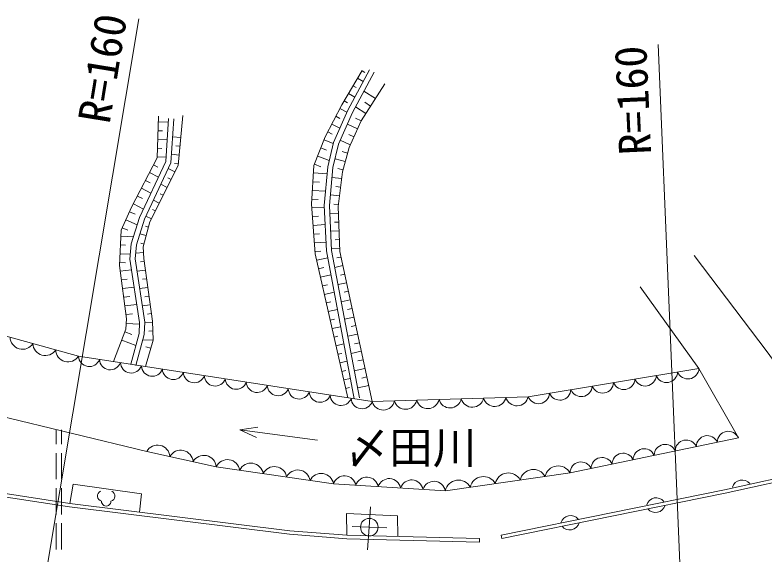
# Model space of a CAD drawing. Units: millimetres at full size, sheet at 1:1000; details may follow other scales. Extents: x 40000 to 680000, y 20000 to 380000.
# Drawn here: x 151357 to 194096, y 273046 to 303799 of the extents above; entities that cross this region are included whole.
import ezdxf
from ezdxf.enums import TextEntityAlignment as Align

# ---------------------------------------------------------------- set-up
doc = ezdxf.new("R2010")
doc.units = ezdxf.units.MM
doc.header["$LTSCALE"] = 1000
doc.linetypes.add('CHAIN', pattern=[18.5, 12, -1.5, 3.5, -1.5])
for name, color, linetype, lineweight in [('M-BGD', 7, 'Continuous', 13), ('M-BMK', 2, 'CHAIN', 13), ('M-STR-HTXT', 7, 'Continuous', 13)]:
    doc.layers.add(name, color=color, linetype=linetype, lineweight=lineweight)
doc.styles.add('ＭＳ ゴシック', font='')
doc.styles.get('ＭＳ ゴシック').set_extended_font_data('MS Gothic')

msp = doc.modelspace()

# ---------------------------------------------------------------- linework, layer by layer
at = {"layer": 'M-BGD'}
for p, q in [((171158, 300620), (171319, 300525)), ((170904, 300190), (171225, 299999)), ((170649, 299760), (170828, 299654)), ((170394, 299329), (170752, 299118)), ((171919, 299026), (171269, 299446)), ((170139, 298899), (170334, 298784)), ((171648, 298606), (171323, 298816)), ((169896, 298463), (170299, 298255)), ((171377, 298186), (170794, 298562)), ((169667, 298018), (169894, 297901)), ((171106, 297766), (170790, 297908)), ((159528, 297697), (160101, 297679)), ((169438, 297574), (169893, 297339)), ((170901, 297310), (170323, 297570)), ((159512, 297198), (159783, 297189)), ((169209, 297129), (169457, 297001)), ((159495, 296698), (160038, 296680)), ((160813, 296803), (160349, 296847)), ((168996, 296677), (169517, 296471)), ((170490, 296398), (169918, 296655)), ((170696, 296854), (170407, 296984)), ((159479, 296198), (159736, 296190)), ((160766, 296306), (160534, 296327)), ((168813, 296212), (169141, 296083)), ((160720, 295808), (160287, 295849)), ((170333, 295924), (170030, 296007)), ((159463, 295698), (159976, 295682)), ((160673, 295310), (160457, 295330)), ((168629, 295747), (169285, 295488)), ((170201, 295442), (169620, 295601)), ((159255, 295248), (159510, 295117)), ((160484, 294853), (160104, 295043)), ((168445, 295282), (168806, 295140)), ((170069, 294960), (169778, 295040)), ((159026, 294804), (159537, 294541)), ((160260, 294406), (160071, 294501)), ((168391, 294789), (169166, 294742)), ((169991, 294467), (169447, 294535)), ((158798, 294359), (159069, 294220)), ((160037, 293958), (159679, 294138)), ((168361, 294289), (168731, 294267)), ((158570, 293914), (159111, 293636)), ((168331, 293790), (169071, 293746)), ((169929, 293971), (169657, 294005)), ((158341, 293469), (158628, 293322)), ((159590, 293064), (159253, 293232)), ((159813, 293511), (159634, 293601)), ((168301, 293291), (168651, 293270)), ((169867, 293475), (169353, 293539)), ((158113, 293024), (158686, 292730)), ((168298, 292792), (168998, 292844)), ((169805, 292979), (169548, 293011)), ((157896, 292574), (158216, 292428)), ((159366, 292617), (159198, 292701)), ((169805, 292480), (169318, 292462)), ((157689, 292119), (158328, 291828)), ((159142, 292170), (158828, 292327)), ((168335, 292294), (168674, 292319)), ((169823, 291980), (169580, 291971)), ((157481, 291664), (157805, 291517)), ((158979, 291700), (158809, 291745)), ((168372, 291795), (169049, 291845)), ((157404, 291178), (158113, 291144)), ((158850, 291216), (158481, 291315)), ((168409, 291296), (168737, 291321)), ((169842, 291481), (169370, 291463)), ((157380, 290678), (157670, 290665)), ((158721, 290733), (158537, 290783)), ((168446, 290798), (169101, 290847)), ((169860, 290981), (169624, 290972)), ((158699, 290239), (158244, 290213)), ((168483, 290299), (168803, 290323)), ((169879, 290481), (169421, 290464)), ((157356, 290179), (157937, 290151)), ((168575, 289809), (169199, 289949)), ((169954, 289989), (169730, 289940)), ((157333, 289679), (157654, 289664)), ((158740, 289741), (158514, 289711)), ((168685, 289321), (168980, 289387)), ((170060, 289500), (169607, 289402)), ((157367, 289182), (158005, 289266)), ((158806, 289246), (158321, 289181)), ((168794, 288833), (169384, 288966)), ((170166, 289011), (169939, 288962)), ((157432, 288687), (157761, 288730)), ((158872, 288750), (158630, 288718)), ((170271, 288523), (169792, 288419)), ((157498, 288191), (158154, 288277)), ((158939, 288255), (158471, 288192)), ((168904, 288345), (169182, 288408)), ((157563, 287695), (157901, 287740)), ((159005, 287759), (158771, 287728)), ((169014, 287857), (169569, 287982)), ((170377, 288034), (170137, 287982)), ((157628, 287199), (158304, 287288)), ((159071, 287263), (158620, 287203)), ((169123, 287370), (169384, 287428)), ((170483, 287545), (169977, 287436)), ((169233, 286882), (169753, 286999)), ((170588, 287056), (170335, 287002)), ((157693, 286704), (158064, 286752)), ((159137, 286768), (158912, 286738)), ((169343, 286394), (169586, 286449)), ((170694, 286568), (170161, 286453)), ((157709, 286206), (158456, 286157)), ((159197, 286272), (158760, 286256)), ((169453, 285906), (169938, 286015)), ((170800, 286079), (170533, 286021)), ((157625, 285718), (158027, 285566)), ((159215, 285772), (158996, 285764)), ((170905, 285590), (170346, 285469)), ((157448, 285251), (158252, 284946)), ((159232, 285272), (158645, 285252)), ((169562, 285418), (169788, 285469)), ((171011, 285102), (170731, 285041)), ((159103, 284790), (158820, 284869)), ((169672, 284931), (170123, 285032)), ((169782, 284443), (170007, 284493)), ((171117, 284613), (170531, 284486)), ((169892, 283955), (170307, 284048)), ((171222, 284124), (170929, 284061)), ((170001, 283467), (170227, 283518)), ((171328, 283635), (170715, 283503)), ((170111, 282979), (170492, 283065)), ((171433, 283147), (171140, 283083)), ((170221, 282492), (170446, 282542)), ((171539, 282658), (170926, 282526)), ((144594, 282354), (158877, 278901)), ((153711, 279307), (153711, 280136)), ((154011, 279307), (154011, 280136)), ((164184, 280125), (165215, 280292)), ((168624, 279540), (164184, 280125)), ((164184, 280125), (165136, 279697)), ((153709, 277307), (153710, 278807)), ((154009, 277307), (154010, 278807)), ((153708, 275307), (153709, 276807)), ((154008, 275307), (154009, 276807)), ((171572, 274578), (171634, 275746)), ((153707, 273307), (153708, 274807)), ((154007, 273307), (154008, 274807)), ((171572, 274578), (170606, 274609)), ((171572, 274578), (171478, 273285)), ((171572, 274578), (172569, 274531)), ((179137, 273930), (179097, 274126)), ((177862, 273927), (177857, 273727))]:
    msp.add_line(p, q, dxfattribs=at)
for points in [[(170341, 281958), (168493, 290174), (168283, 292997), (168416, 295211), (169065, 296852), (170000, 298664), (171164, 300629)], [(170711, 281900), (169127, 290334), (168994, 292929), (169204, 295142), (169528, 296516), (170348, 298367), (171589, 300675)], [(171006, 281956), (169426, 290370), (169294, 292923), (169500, 295093), (169813, 296420), (170618, 298235), (171853, 300533)], [(172461, 299866), (171107, 297767), (170420, 296241), (170038, 294848), (169790, 292864), (169886, 290307), (171737, 281742)], [(122026, 298095), (124733, 294851), (135844, 291626), (144572, 287210), (154982, 284335), (171737, 281742), (180640, 282022), (190385, 283634)], [(156983, 284026), (157687, 285882), (157725, 286455), (157325, 289507), (157420, 291530), (158012, 292827), (159462, 295651), (159538, 298017)], [(160931, 298055), (160664, 295212), (159061, 292007), (158679, 290576), (158718, 289908), (159195, 286340), (159233, 285253), (158810, 283743)], [(157963, 283874), (158435, 285623), (158460, 286259), (157913, 289871), (157989, 290749), (158460, 292250), (159961, 295443), (160114, 297885)], [(158253, 283796), (158733, 285577), (158761, 286276), (158215, 289881), (158285, 290691), (158740, 292141), (160257, 295367), (160413, 297866)], [(190106, 290083), (194277, 284574), (197117, 280689), (204092, 281986), (204966, 286719), (206370, 293307)], [(187022, 288295), (190385, 283634), (192632, 279672)], [(127966, 281755), (136139, 279318), (142914, 277709), (154494, 275935), (167035, 274370), (170297, 274114), (177862, 273927)], [(127908, 281563), (136087, 279125), (142876, 277513), (154466, 275737), (167015, 274171), (170286, 273914), (177857, 273727)], [(179097, 274126), (191843, 276711), (196691, 277771), (201216, 278552), (206536, 279316), (211531, 279753), (216924, 279987), (222595, 280361), (231196, 280688), (237739, 280969)], [(179137, 273930), (191884, 276516), (196729, 277575), (201247, 278354), (206559, 279117), (211544, 279554), (216934, 279787), (222605, 280161), (231204, 280488), (237747, 280769)], [(192632, 279672), (183028, 277674), (175913, 276658), (169533, 277043), (162838, 278025), (158877, 278901)], [(154494, 275935), (154682, 277027), (158577, 276481), (158466, 275439)], [(170297, 274114), (170277, 275360), (173174, 275219), (173206, 274042)]]:
    msp.add_lwpolyline(points, dxfattribs=at)
msp.add_circle((171572, 274578), 500, dxfattribs=at)
for centre, radius, start, end in [((151784, 285432), 706, 181.5073, 327.6237), ((153085, 285073), 706, 181.5073, 327.6237), ((154386, 284713), 706, 181.5073, 327.6237), ((155599, 284358), 617, 182.1038, 340.2958), ((156795, 284173), 617, 182.1038, 340.2958), ((157992, 283988), 617, 182.1038, 340.2958), ((159189, 283802), 617, 182.1038, 340.2958), ((160386, 283617), 617, 182.1038, 340.2958), ((161582, 283432), 617, 182.1038, 340.2958), ((188536, 283461), 631, 201.3827, 357.4083), ((189754, 283663), 631, 201.3827, 357.4083), ((162779, 283246), 617, 182.1038, 340.2958), ((163976, 283061), 617, 182.1038, 340.2958), ((186100, 283058), 631, 201.3827, 357.4083), ((187318, 283260), 631, 201.3827, 357.4083), ((165173, 282876), 617, 182.1038, 340.2958), ((166370, 282691), 617, 182.1038, 340.2958), ((183664, 282655), 631, 201.3827, 357.4083), ((184882, 282857), 631, 201.3827, 357.4083), ((167566, 282505), 617, 182.1038, 340.2958), ((168763, 282320), 617, 182.1038, 340.2958), ((169960, 282135), 617, 182.1038, 340.2958), ((181228, 282252), 631, 201.3827, 357.4083), ((182446, 282454), 631, 201.3827, 357.4083), ((171157, 281949), 617, 182.1038, 340.2958), ((172368, 281916), 655, 195.4802, 348.1278), ((173640, 281956), 655, 195.4802, 348.1278), ((174912, 281996), 655, 195.4802, 348.1278), ((176184, 282037), 655, 195.4802, 348.1278), ((177456, 282077), 655, 195.4802, 348.1278), ((178728, 282117), 655, 195.4802, 348.1278), ((180000, 282157), 655, 195.4802, 348.1278), ((192058, 279424), 626, 23.3565, 180.1466), ((189657, 278924), 626, 23.3565, 180.1466), ((190857, 279174), 626, 23.3565, 180.1466), ((159493, 278553), 707, 4.5569, 150.4928), ((188456, 278675), 626, 23.3565, 180.1466), ((160813, 278261), 707, 4.5569, 150.4928), ((162133, 277968), 707, 4.5569, 150.4928), ((186055, 278175), 626, 23.3565, 180.1466), ((187256, 278425), 626, 23.3565, 180.1466), ((163478, 277721), 708, 8.7358, 154.5842), ((183654, 277676), 626, 23.3565, 180.1466), ((184855, 277925), 626, 23.3565, 180.1466), ((164817, 277525), 708, 8.7358, 154.5842), ((166156, 277328), 708, 8.7358, 154.5842), ((167495, 277132), 708, 8.7358, 154.5842), ((180931, 277105), 767, 28.4832, 167.777), ((182354, 277308), 767, 28.4832, 167.777), ((168834, 276936), 708, 8.7358, 154.5842), ((170162, 276846), 658, 10.4663, 162.6163), ((171438, 276769), 658, 10.4663, 162.6163), ((178085, 276699), 767, 28.4832, 167.777), ((179508, 276902), 767, 28.4832, 167.777), ((172713, 276692), 658, 10.4663, 162.6163), ((173989, 276615), 658, 10.4663, 162.6163), ((175265, 276538), 658, 10.4663, 162.6163), ((176662, 276495), 767, 28.4832, 167.777), ((192844, 276702), 567, 39.7796, 163.6346), ((156363, 276354), 299, 113.4484, 257.2818), ((156765, 276354), 299, 282.7182, 66.5516), ((187948, 275687), 567, 39.7796, 163.6346), ((156564, 276046), 267, 176.5286, 3.4714), ((187907, 275981), 567, 219.5406, 343.3956), ((183052, 274673), 567, 39.7796, 163.6346), ((183007, 274987), 567, 219.5406, 343.3956)]:
    msp.add_arc(centre, radius, start, end, dxfattribs=at)
at = {"layer": 'M-BMK'}
msp.add_arc((185011, 469559), 200000, 254.50861, 260.83552, dxfattribs=at)
at = {"layer": 'M-STR-HTXT'}
for p, q in [((153158, 272112), (158431, 303582)), ((189386, 270239), (188059, 302119))]:
    msp.add_line(p, q, dxfattribs=at)

# ---------------------------------------------------------------- texts
at = {"layer": 'M-BGD', "style": 'ＭＳ ゴシック'}
msp.add_text('〆田川', height=1833, dxfattribs=at).set_placement((173944, 279118), align=Align.MIDDLE_CENTER)
at = {"layer": 'M-STR-HTXT', "style": 'ＭＳ ゴシック'}
for rotation, p in [(80.728, (156349, 300756)), (92.624, (186604, 298926))]:
    msp.add_text('R=160', height=1833, rotation=rotation, dxfattribs=at).set_placement(p, align=Align.MIDDLE_CENTER)

doc.saveas('drawing.dxf')
